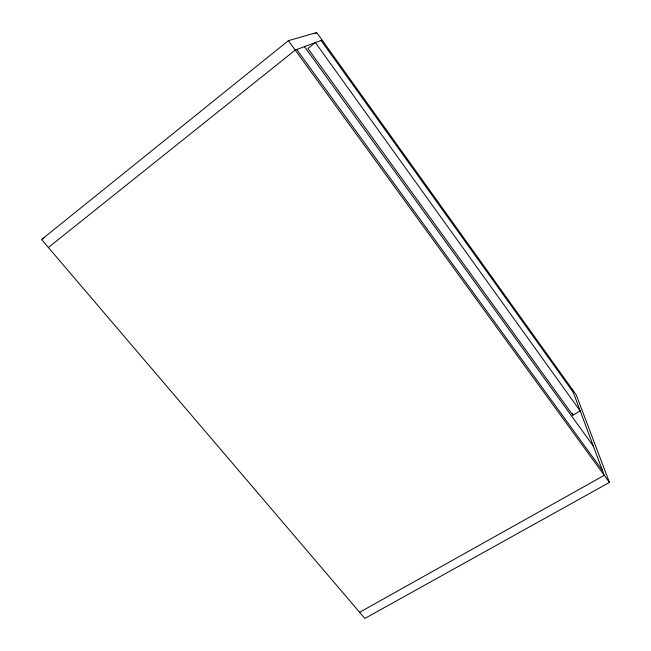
<?xml version="1.0" encoding="UTF-8"?>
<svg xmlns="http://www.w3.org/2000/svg" width="651" height="651" viewBox="0 0 651 651"><rect width="100%" height="100%" fill="white"/><g stroke="black" fill="none" stroke-linecap="round" stroke-linejoin="round"><path stroke-width="0.98" d="M288.385 40.679L41.583 239.535L364.877 618.45L609.417 482.424L576.216 394.832L316.687 32.55L288.385 40.679L609.417 482.424M315.1 33.819L316.687 32.55M48.377 247.502L295.228 50.094L322.066 40.061M42.445 238.998L44.162 237.932M572.872 415.2L580.171 410.903L315.361 42.567L307.915 48.491L572.872 415.2L572.205 413.304M359.621 612.282L604.266 475.336L571.936 388.859M296.766 49.517L602.452 470.494M304.473 46.636L593.321 446.057M321.065 40.435L573.165 392.154"/></g></svg>
